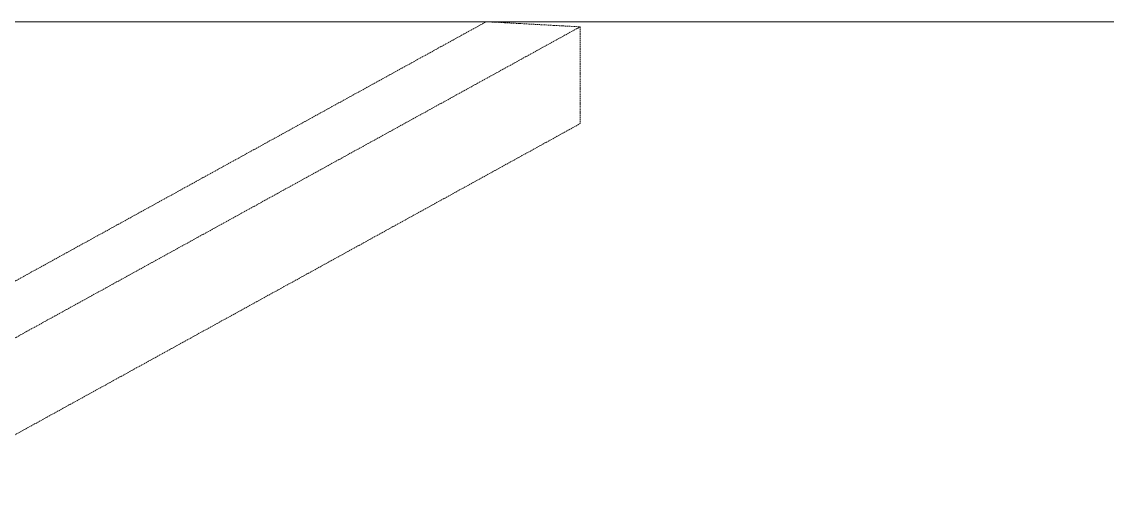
# Model space of a CAD drawing. Header units: millimetres. Extents: x -4972 to 3553, y -2855 to 2029.
# Drawn here: x 203 to 1306, y 1536 to 2029 of the extents above; entities that cross this region are included whole.
import ezdxf

# ---------------------------------------------------------------- set-up
doc = ezdxf.new("R2010")
doc.units = ezdxf.units.MM
doc.linetypes.add('HIDDEN', pattern=[1.905, 1.27, -0.635])
doc.layers.add('DIKOM_ЗОНА', color=80, linetype='Continuous')
doc.layers.add('DIKOM_ОБЪЕКТ', color=7, linetype='Continuous')

msp = doc.modelspace()

# ---------------------------------------------------------------- linework, layer by layer
at = {"layer": 'DIKOM_ЗОНА', "color": 3, "lineweight": 15}
msp.add_line((2552.532, 2028.841), (-2647.468, 2028.841), dxfattribs=at)
at = {"layer": 'DIKOM_ОБЪЕКТ', "color": 7, "linetype": 'HIDDEN', "lineweight": 15}
for p, q in [((770.269, 2023.619), (54.258, 1629.282)), ((117.106, 1721.642), (674.897, 2028.841)), ((674.897, 2028.841), (770.269, 2023.619)), ((770.269, 2023.619), (770.269, 1925.138)), ((770.269, 1925.138), (63.61, 1535.952))]:
    msp.add_line(p, q, dxfattribs=at)

doc.saveas('drawing.dxf')
